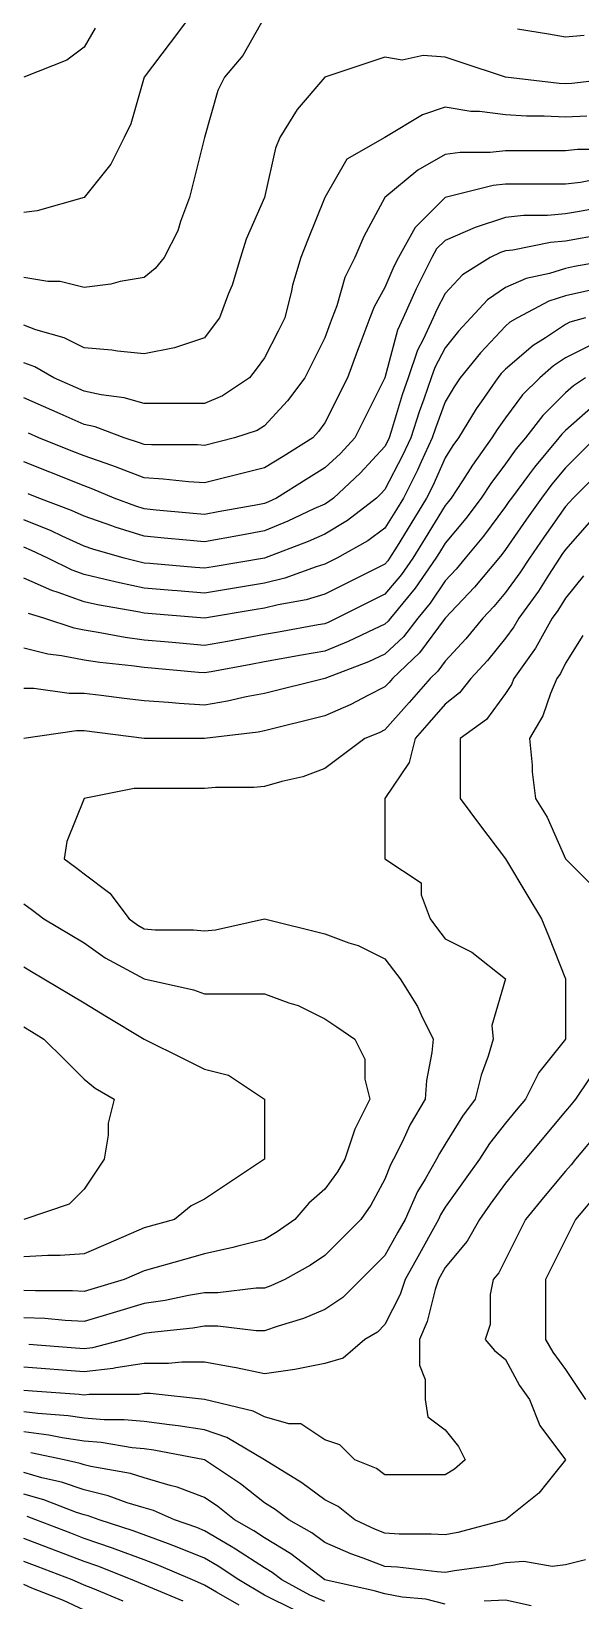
# Model space of a CAD drawing. Header units: inches. Extents: x 794995 to 811195, y 2485918 to 2508058.
# Drawn here: x 808259 to 808533, y 2500398 to 2501181 of the extents above; entities that cross this region are included whole.
import ezdxf

# ---------------------------------------------------------------- set-up
doc = ezdxf.new("R2010")
doc.units = ezdxf.units.IN
doc.header["$MEASUREMENT"] = 0
doc.layers.add('contour', color=7, linetype='Continuous')

msp = doc.modelspace()

# ---------------------------------------------------------------- linework, layer by layer
at = {"layer": 'contour'}
for points in [[(808375.16, 2501188.36), (808364.25, 2501169.27), (808355.16, 2501158.36), (808351.83, 2501151.69), (808345.16, 2501128.36), (808339.16, 2501104.36), (808337.66, 2501098.36), (808333.16, 2501086.36), (808331.83, 2501081.69), (808325.16, 2501068.36), (808320.61, 2501062.91), (808315.16, 2501058.36), (808303.16, 2501056.36), (808298.49, 2501055.03), (808285.16, 2501053.36), (808273.16, 2501056.36), (808267.16, 2501056.36), (808255.16, 2501058.36)], [(808337.66, 2501188.36), (808328.02, 2501175.5), (808315.16, 2501158.36), (808308.49, 2501135.03), (808305.16, 2501128.36), (808298.49, 2501115.03), (808285.16, 2501098.36), (808261.83, 2501091.69), (808255.16, 2501090.86)], [(808290.61, 2501182.91), (808285.16, 2501173.36), (808276.59, 2501166.93), (808255.16, 2501158.36)], [(808534.39, 2501179.13), (808525.16, 2501178.36), (808516.59, 2501179.79), (808501.16, 2501182.36)], [(808555.16, 2501158.36), (808528.32, 2501155.2), (808525.16, 2501155.03), (808522, 2501155.2), (808495.16, 2501158.36), (808472.66, 2501165.86), (808465.16, 2501168.36), (808454.25, 2501169.27), (808443.73, 2501166.93), (808435.16, 2501168.36), (808427.66, 2501165.86), (808405.16, 2501158.36), (808391.31, 2501142.21), (808382.66, 2501128.36), (808380.61, 2501122.91), (808375.16, 2501098.36), (808365.93, 2501077.59), (808363.16, 2501068.36), (808359.01, 2501054.52), (808357.16, 2501050.36), (808352.66, 2501038.36), (808349.45, 2501034.08), (808345.16, 2501028.36), (808330.16, 2501023.36), (808315.16, 2501020.36), (808301.83, 2501021.69), (808299.01, 2501022.21), (808285.16, 2501023.36), (808275.16, 2501028.36), (808261.16, 2501032.36), (808255.16, 2501034.61)], [(808535.75, 2501138.95), (808525.16, 2501138.36), (808514.57, 2501138.95), (808505.75, 2501138.95), (808495.16, 2501139.61), (808482.3, 2501141.22), (808478.02, 2501141.22), (808465.16, 2501143.36), (808453.91, 2501139.61), (808435.16, 2501128.36), (808416.07, 2501117.45), (808405.16, 2501098.36), (808396.59, 2501076.93), (808393.16, 2501068.36), (808389.01, 2501054.52), (808388.49, 2501051.69), (808385.16, 2501038.36), (808381.83, 2501031.69), (808375.16, 2501018.36), (808370.87, 2501012.65), (808367.66, 2501008.36), (808354.16, 2500999.36), (808345.16, 2500995.5), (808315.16, 2500995.5), (808305.16, 2500998.36), (808293.73, 2500999.79), (808285.16, 2501001.69), (808270.16, 2501008.36), (808260.61, 2501013.82), (808255.16, 2501015.86)], [(808549.16, 2501122.36), (808531.16, 2501122.36), (808525.16, 2501121.69), (808495.16, 2501121.69), (808487.66, 2501120.86), (808472.66, 2501120.86), (808465.16, 2501119.79), (808451.52, 2501112), (808435.16, 2501098.36), (808424.57, 2501078.95), (808420.16, 2501068.36), (808415.16, 2501058.36), (808411.16, 2501044.36), (808408.91, 2501038.36), (808407.89, 2501035.63), (808405.16, 2501028.36), (808398.49, 2501015.03), (808395.16, 2501008.36), (808386.59, 2500996.93), (808375.16, 2500984.36), (808371.41, 2500982.11), (808360.16, 2500978.36), (808345.16, 2500974.61), (808341.63, 2500974.83), (808318.69, 2500974.83), (808315.16, 2500975.03), (808312.76, 2500975.96), (808305.16, 2500978.36), (808290.61, 2500983.82), (808285.16, 2500985.03), (808273.16, 2500990.36), (808269.01, 2500992.21), (808255.16, 2500998.36)], [(808545.16, 2501108.36), (808532.66, 2501105.86), (808525.16, 2501105.03), (808495.16, 2501105.03), (808489.16, 2501104.36), (808465.16, 2501098.36), (808450.16, 2501083.36), (808441.83, 2501068.36), (808439.6, 2501063.92), (808435.16, 2501053.36), (808429.7, 2501043.82), (808427.66, 2501038.36), (808423.16, 2501026.36), (808421.52, 2501022), (808416.41, 2501008.36), (808405.16, 2500985.86), (808402, 2500981.52), (808399.16, 2500978.36), (808384.39, 2500969.13), (808375.16, 2500963.36), (808345.16, 2500955.86), (808337.16, 2500956.36), (808324.63, 2500957.84), (808315.16, 2500958.36), (808300.76, 2500963.96), (808299.01, 2500964.52), (808285.16, 2500969.36), (808278.73, 2500971.93), (808262.66, 2500978.36), (808257.47, 2500980.67)], [(808551.83, 2501095.03), (808532.08, 2501091.44), (808525.16, 2501090.18), (808516.16, 2501089.36), (808504.16, 2501089.36), (808495.16, 2501088.36), (808480.16, 2501083.36), (808465.16, 2501076.93), (808460.87, 2501072.65), (808458.49, 2501068.36), (808451.83, 2501055.03), (808450.68, 2501052.84), (808444.16, 2501038.36), (808441.37, 2501032.15), (808435.16, 2501008.36), (808425.16, 2500988.36), (808420.16, 2500978.36), (808412.9, 2500970.62), (808405.16, 2500963.36), (808395.93, 2500957.59), (808381.16, 2500948.36), (808377.09, 2500946.43), (808375.16, 2500945.63), (808371.83, 2500945.03), (808352.08, 2500941.44), (808345.16, 2500940.18), (808337.66, 2500940.86), (808321.16, 2500942.36), (808315.16, 2500942.91), (808311.02, 2500944.22), (808300.16, 2500948.36), (808289.6, 2500952.81), (808285.16, 2500954.36), (808268.02, 2500961.22), (808255.16, 2500966.36)], [(808543.62, 2501079.9), (808525.16, 2501076.54), (808517.66, 2501075.86), (808498.91, 2501072.11), (808495.16, 2501071.69), (808492.66, 2501070.86), (808487.66, 2501068.36), (808473.73, 2501059.79), (808465.16, 2501050.36), (808461.02, 2501042.5), (808459.16, 2501038.36), (808454.25, 2501027.45), (808451.44, 2501022.08), (808446.7, 2501008.36), (808443.73, 2500999.79), (808438.32, 2500981.52), (808437.3, 2500978.36), (808436.62, 2500976.9), (808435.16, 2500974.08), (808422.74, 2500960.77), (808409.45, 2500948.36), (808407.03, 2500946.49), (808405.16, 2500945.36), (808399.7, 2500942.91), (808386.77, 2500936.75), (808375.16, 2500932), (808363.62, 2500929.9), (808345.16, 2500926.54), (808336.16, 2500927.36), (808325.16, 2500928.36), (808315.16, 2500929.27), (808300.68, 2500933.88), (808299.01, 2500934.52), (808285.16, 2500939.36), (808278.95, 2500942.15), (808262.66, 2500948.36), (808257.3, 2500950.5)], [(808555.16, 2501068.36), (808529.6, 2501063.92), (808525.16, 2501062.91), (808517.16, 2501060.36), (808505.59, 2501057.93), (808495.16, 2501053.36), (808486.27, 2501047.25), (808478.02, 2501038.36), (808471.83, 2501031.69), (808465.16, 2501023.36), (808460.02, 2501013.5), (808458.24, 2501008.36), (808454.57, 2500997.77), (808452.19, 2500991.33), (808448.02, 2500978.36), (808443.94, 2500969.58), (808435.16, 2500952.65), (808433.09, 2500950.43), (808430.87, 2500948.36), (808416.41, 2500937.11), (808405.16, 2500930.36), (808396.88, 2500926.64), (808375.16, 2500918.36), (808349.45, 2500914.08), (808345.16, 2500913.36), (808340.54, 2500913.75), (808317.89, 2500915.63), (808315.16, 2500915.86), (808313.09, 2500916.29), (808305.16, 2500918.36), (808289.6, 2500922.81), (808285.16, 2500924.36), (808274.25, 2500929.27), (808268.71, 2500931.91), (808255.16, 2500937.45)], [(808539.28, 2501052.48), (808525.16, 2501049.27), (808516.88, 2501046.64), (808501.16, 2501038.36), (808497.47, 2501036.05), (808495.16, 2501034.08), (808482.74, 2501020.77), (808472.66, 2501008.36), (808469.6, 2501003.92), (808465.16, 2500996.36), (808460.29, 2500983.23), (808458.73, 2500978.36), (808453.16, 2500966.36), (808451.31, 2500962.21), (808444.39, 2500948.36), (808440.87, 2500942.65), (808435.16, 2500933.36), (808426.59, 2500926.93), (808411.16, 2500918.36), (808407.16, 2500916.36), (808405.16, 2500915.36), (808400.87, 2500914.08), (808385.16, 2500908.36), (808375.16, 2500905.86), (808345.16, 2500900.86), (808331.52, 2500902), (808329.01, 2500902.21), (808315.16, 2500903.36), (808302.74, 2500905.95), (808295.75, 2500907.77), (808285.16, 2500910.18), (808279.16, 2500912.36), (808267.16, 2500918.36), (808259.03, 2500922.23), (808255.16, 2500923.82)], [(808535.16, 2501038.36), (808527.38, 2501036.14), (808525.16, 2501035.03), (808515.16, 2501028.36), (808509.01, 2501024.52), (808495.16, 2501012.65), (808493.09, 2501010.43), (808491.41, 2501008.36), (808483.16, 2500996.36), (808480.68, 2500992.84), (808471.83, 2500978.36), (808469.03, 2500974.49), (808465.16, 2500968.36), (808459, 2500954.52), (808455.93, 2500948.36), (808448.02, 2500935.5), (808441.16, 2500924.36), (808437.47, 2500918.36), (808436.52, 2500917), (808435.16, 2500915.36), (808429.16, 2500912.36), (808417.16, 2500906.36), (808405.16, 2500900.36), (808395.93, 2500897.59), (808381.83, 2500895.03), (808375.16, 2500893.36), (808370.87, 2500892.65), (808345.16, 2500888.36), (808315.16, 2500890.86), (808312, 2500891.52), (808291.83, 2500895.03), (808285.16, 2500896.54), (808272.3, 2500901.22), (808269.01, 2500902.21), (808255.16, 2500908.36)], [(808538.49, 2501025.03), (808525.16, 2501018.36), (808519.16, 2501014.36), (808512.3, 2501008.36), (808503.73, 2500999.79), (808495.16, 2500988.36), (808491.02, 2500982.5), (808488.49, 2500978.36), (808478.71, 2500964.81), (808473.73, 2500956.93), (808468.16, 2500948.36), (808466.87, 2500946.65), (808465.16, 2500944.61), (808455.16, 2500928.36), (808449.01, 2500918.36), (808443.34, 2500910.18), (808435.16, 2500900.36), (808411.16, 2500888.36), (808407.09, 2500886.43), (808405.16, 2500885.63), (808401.83, 2500885.03), (808382.08, 2500881.44), (808375.16, 2500880.18), (808356.7, 2500876.82), (808345.16, 2500874.72), (808332.66, 2500875.86), (808327.16, 2500876.36), (808315.16, 2500877.45), (808305.56, 2500878.76), (808292.22, 2500881.3), (808285.16, 2500882.36), (808280.16, 2500883.36), (808265.16, 2500888.36), (808257.47, 2500890.67)], [(808535.16, 2501008.36), (808529.16, 2501004.36), (808525.16, 2501000.86), (808513.91, 2500989.61), (808505.16, 2500978.36), (808500.61, 2500972.91), (808495.16, 2500965.5), (808487.89, 2500955.63), (808483.16, 2500948.36), (808475.44, 2500938.08), (808465.16, 2500925.86), (808462.3, 2500921.22), (808460.54, 2500918.36), (808450.16, 2500903.36), (808437.89, 2500888.36), (808436.7, 2500886.82), (808435.16, 2500885.36), (808429.7, 2500882.91), (808416.77, 2500876.75), (808405.16, 2500872), (808393.62, 2500869.9), (808375.16, 2500866.54), (808368.24, 2500865.28), (808348.49, 2500861.69), (808345.16, 2500861.09), (808342.16, 2500861.36), (808315.16, 2500863.82), (808308.84, 2500864.68), (808292.98, 2500866.19), (808285.16, 2500867.36), (808273.91, 2500869.61), (808267.16, 2500870.36), (808255.16, 2500873.36)], [(808539.16, 2500994.36), (808525.16, 2500982.11), (808523.28, 2500980.24), (808521.83, 2500978.36), (808509.7, 2500963.82), (808507.16, 2500960.36), (808498.16, 2500948.36), (808496.92, 2500946.6), (808495.16, 2500944.08), (808484.25, 2500929.27), (808475.16, 2500918.36), (808470.61, 2500912.91), (808465.16, 2500907.11), (808457.66, 2500895.86), (808451.52, 2500888.36), (808444.39, 2500879.13), (808435.16, 2500870.36), (808426.88, 2500866.64), (808405.16, 2500858.36), (808375.16, 2500850.86), (808365.93, 2500849.13), (808356.59, 2500846.93), (808345.16, 2500845.03), (808332.53, 2500845.73), (808327.16, 2500846.36), (808315.16, 2500847.11), (808305.16, 2500848.36), (808293.73, 2500849.79), (808285.16, 2500850.86), (808277.66, 2500850.86), (808260.16, 2500853.36), (808255.16, 2500853.36)], [(808540.16, 2500978.36), (808525.16, 2500963.36), (808518.3, 2500955.22), (808513.16, 2500948.36), (808505.75, 2500937.77), (808495.16, 2500922.65), (808493.34, 2500920.18), (808491.83, 2500918.36), (808479.7, 2500903.82), (808465.16, 2500888.36), (808452.43, 2500871.09), (808438.91, 2500858.36), (808437.16, 2500856.36), (808435.16, 2500854.08), (808426.59, 2500849.79), (808418.2, 2500845.32), (808405.16, 2500839.61), (808375.16, 2500832.11), (808372, 2500831.52), (808345.16, 2500828.36), (808315.16, 2500828.36), (808285.16, 2500832.11), (808281.41, 2500832.11), (808255.16, 2500828.36)], [(808555.16, 2500974.61), (808528.91, 2500948.36), (808527.16, 2500946.36), (808525.16, 2500944.08), (808514.57, 2500928.95), (808507.16, 2500918.36), (808502.43, 2500911.09), (808495.16, 2500901.22), (808489.35, 2500894.17), (808483.91, 2500888.36), (808475.5, 2500878.02), (808465.16, 2500866.93), (808461.52, 2500862), (808457.66, 2500858.36), (808447.16, 2500846.36), (808435.16, 2500832.65), (808432.3, 2500831.22), (808425.16, 2500828.36), (808413.73, 2500819.79), (808405.16, 2500813.36), (808394.25, 2500809.27), (808383.73, 2500806.93), (808375.16, 2500804.36), (808369.7, 2500803.82), (808350.61, 2500803.82), (808345.16, 2500803.36), (808310.16, 2500803.36), (808285.16, 2500798.36), (808276.59, 2500776.93), (808275.16, 2500768.36), (808280.87, 2500764.08), (808285.16, 2500760.86), (808298.02, 2500751.22), (808307.66, 2500738.36), (808312, 2500735.2), (808315.16, 2500733.36), (808320.61, 2500732.91), (808339.7, 2500732.91), (808345.16, 2500732.36), (808350.61, 2500732.91), (808375.16, 2500738.36), (808405.16, 2500730.86), (808417.16, 2500726.36), (808421.83, 2500725.03), (808435.16, 2500718.36), (808439.45, 2500712.65), (808442.66, 2500708.36), (808451.31, 2500694.52), (808453.16, 2500690.36), (808459.16, 2500678.36), (808458.49, 2500671.69), (808455.93, 2500657.59), (808455.16, 2500648.36), (808447.79, 2500635.73), (808443.73, 2500626.93), (808439.45, 2500618.36), (808437.89, 2500615.63), (808435.16, 2500608.36), (808428.1, 2500595.42), (808423.16, 2500588.36), (808405.16, 2500570.36), (808398.1, 2500565.42), (808385.16, 2500558.36), (808378.32, 2500555.2), (808375.16, 2500554.08), (808370.87, 2500554.08), (808351.83, 2500551.69), (808345.16, 2500551.69), (808337.16, 2500550.36), (808325.59, 2500547.93), (808315.16, 2500546.36), (808301.31, 2500542.21), (808285.16, 2500537.36), (808275.69, 2500537.84), (808265.59, 2500538.8), (808255.16, 2500539.27)], [(808537.16, 2500936.36), (808525.16, 2500922.65), (808523.39, 2500920.13), (808522.16, 2500918.36), (808516.59, 2500909.79), (808511.61, 2500901.91), (808501.83, 2500888.36), (808499.45, 2500884.08), (808495.16, 2500878.36), (808486.27, 2500867.25), (808478.02, 2500858.36), (808472.36, 2500851.16), (808465.16, 2500845.5), (808457.16, 2500836.36), (808450.16, 2500828.36), (808447.16, 2500816.36), (808435.16, 2500798.36), (808435.16, 2500768.36), (808453.16, 2500756.36), (808453.16, 2500750.36), (808457.66, 2500738.36), (808460.87, 2500734.08), (808465.16, 2500728.36), (808478.49, 2500721.69), (808495.16, 2500708.36), (808488.49, 2500685.03), (808489.16, 2500678.36), (808486.59, 2500669.79), (808483.16, 2500660.36), (808480.16, 2500648.36), (808473.73, 2500639.79), (808465.16, 2500625.86), (808462.3, 2500621.22), (808460.87, 2500618.36), (808455.16, 2500608.36), (808451.31, 2500602.21), (808445.16, 2500588.36), (808441.59, 2500581.93), (808435.16, 2500570.36), (808423.16, 2500558.36), (808414.16, 2500549.36), (808405.16, 2500543.36), (808394.57, 2500538.95), (808381.83, 2500535.03), (808375.16, 2500532.65), (808370.87, 2500532.65), (808351.83, 2500535.03), (808345.16, 2500535.03), (808339.44, 2500534.08), (808318.69, 2500531.89), (808315.16, 2500531.36), (808312.85, 2500530.67), (808305.16, 2500528.36), (808289.3, 2500524.22), (808285.16, 2500523.75), (808280.87, 2500524.08), (808257.66, 2500525.86)], [(808534.05, 2500909.47), (808525.16, 2500898.36), (808521.29, 2500892.23), (808518.49, 2500888.36), (808510.16, 2500873.36), (808499.45, 2500858.36), (808498.16, 2500855.36), (808495.16, 2500850.86), (808485.69, 2500837.84), (808472.66, 2500828.36), (808472.66, 2500798.36), (808482.3, 2500785.5), (808495.16, 2500768.36), (808506.41, 2500749.61), (808513.16, 2500738.36), (808516.59, 2500729.79), (808525.16, 2500708.36), (808525.16, 2500678.36), (808511.83, 2500661.69), (808505.16, 2500648.36), (808500.61, 2500642.91), (808495.16, 2500636.36), (808487.33, 2500626.19), (808482.3, 2500618.36), (808475.16, 2500608.36), (808465.16, 2500594.36), (808462.85, 2500590.67), (808461.83, 2500588.36), (808457.66, 2500580.86), (808452.3, 2500571.22), (808445.16, 2500558.36), (808442.66, 2500550.86), (808435.16, 2500535.86), (808431.41, 2500532.11), (808425.16, 2500528.36), (808414.39, 2500519.13), (808405.16, 2500516.36), (808390.16, 2500513.36), (808375.16, 2500511.22), (808361.04, 2500514.24), (808359.01, 2500514.51), (808345.16, 2500517.11), (808333.91, 2500517.11), (808327.16, 2500516.36), (808315.16, 2500516.36), (808301.04, 2500514.24), (808299.64, 2500513.88), (808285.16, 2500512.21), (808255.16, 2500514.51)], [(808533.73, 2500879.79), (808525.16, 2500865.86), (808522.66, 2500860.86), (808520.87, 2500858.36), (808517.66, 2500850.86), (808513.91, 2500839.61), (808507.16, 2500828.36), (808508.49, 2500815.03), (808508.49, 2500811.69), (808510.16, 2500798.36), (808515.93, 2500789.13), (808525.16, 2500768.36), (808555.16, 2500738.36)], [(808255.16, 2500745.86), (808259.45, 2500742.65), (808265.16, 2500738.36), (808285.16, 2500726.36), (808295.75, 2500718.95), (808315.16, 2500708.36), (808339.7, 2500702.91), (808345.16, 2500700.86), (808375.16, 2500700.86), (808387.16, 2500696.36), (808391.83, 2500695.03), (808405.16, 2500688.36), (808411.16, 2500684.36), (808420.16, 2500678.36), (808425.16, 2500668.36), (808425.16, 2500658.36), (808427.66, 2500648.36), (808420.16, 2500633.36), (808415.16, 2500618.36), (808411.47, 2500612.05), (808405.16, 2500603.36), (808397.16, 2500596.36), (808390.16, 2500588.36), (808381.47, 2500582.05), (808375.16, 2500578.36), (808361.83, 2500575.03), (808359.28, 2500574.24), (808345.16, 2500571.22), (808335.16, 2500568.36), (808315.16, 2500562.65), (808305.16, 2500558.36), (808285.16, 2500552.36), (808279.44, 2500552.65), (808260.87, 2500552.65), (808255.16, 2500552.91)], [(808255.16, 2500714.36), (808258.91, 2500712.11), (808265.16, 2500708.36), (808285.16, 2500696.36), (808296.41, 2500689.61), (808315.16, 2500678.36), (808335.16, 2500668.36), (808345.16, 2500663.36), (808357.16, 2500660.36), (808375.16, 2500648.36), (808375.16, 2500618.36), (808357.16, 2500606.36), (808345.16, 2500598.36), (808338.49, 2500595.03), (808330.16, 2500588.36), (808315.16, 2500584.08), (808297.16, 2500576.36), (808285.16, 2500571.22), (808273.16, 2500570.36), (808267.16, 2500570.36), (808255.16, 2500569.61)], [(808255.16, 2500684.36), (808258.91, 2500682.11), (808265.16, 2500678.36), (808275.16, 2500668.36), (808285.16, 2500658.36), (808290.61, 2500653.82), (808300.16, 2500648.36), (808297.16, 2500636.36), (808297.16, 2500630.36), (808295.16, 2500618.36), (808291.16, 2500612.36), (808285.16, 2500603.36), (808277.66, 2500595.86), (808255.16, 2500588.36)], [(808550.16, 2500678.36), (808530.16, 2500648.36), (808527.89, 2500645.63), (808525.16, 2500642.36), (808514.25, 2500629.27), (808505.16, 2500618.36), (808500.61, 2500612.91), (808495.16, 2500606.36), (808487.66, 2500595.86), (808482.3, 2500588.36), (808476.07, 2500577.45), (808465.16, 2500564.36), (808461.83, 2500558.36), (808460.16, 2500553.36), (808456.16, 2500537.36), (808452.3, 2500528.36), (808452.3, 2500515.5), (808455.16, 2500508.36), (808455.16, 2500498.36), (808456.59, 2500489.79), (808465.16, 2500483.36), (808471.83, 2500475.03), (808475.16, 2500468.36), (808469.77, 2500463.75), (808465.16, 2500460.86), (808435.16, 2500460.86), (808430.87, 2500464.08), (808420.16, 2500468.36), (808412.66, 2500475.86), (808405.16, 2500478.36), (808393.16, 2500486.36), (808387.16, 2500486.36), (808375.16, 2500489.79), (808369.44, 2500492.65), (808345.16, 2500498.36), (808318.16, 2500501.36), (808315.16, 2500501.36), (808312.55, 2500500.97), (808287.77, 2500500.97), (808285.16, 2500500.67), (808282.66, 2500500.86), (808259.45, 2500502.65), (808255.16, 2500502.98)], [(808541.52, 2500632), (808530.16, 2500618.36), (808527.89, 2500615.63), (808525.16, 2500612.36), (808514.25, 2500599.27), (808505.16, 2500588.36), (808501.83, 2500581.69), (808495.16, 2500568.36), (808491.83, 2500561.69), (808489.16, 2500558.36), (808487.66, 2500550.86), (808487.66, 2500535.86), (808485.16, 2500528.36), (808489.7, 2500522.91), (808495.16, 2500518.36), (808502.22, 2500505.42), (808507.16, 2500498.36), (808512.3, 2500485.5), (808525.16, 2500468.36), (808511.83, 2500451.7), (808495.16, 2500438.36), (808471.47, 2500432.05), (808465.16, 2500430.86), (808458.1, 2500431.3), (808442.22, 2500431.3), (808435.16, 2500431.69), (808430.36, 2500433.56), (808420.16, 2500438.36), (808411.83, 2500445.03), (808405.16, 2500448.36), (808393.73, 2500456.93), (808375.16, 2500468.36), (808356.27, 2500479.47), (808345.16, 2500483.36), (808332.12, 2500485.32), (808327.79, 2500485.73), (808315.16, 2500487.45), (808305.16, 2500488.36), (808295.16, 2500488.36), (808285.16, 2500489.13), (808277.16, 2500490.36), (808262.08, 2500491.44), (808255.16, 2500492.36)], [(808541.52, 2500602), (808530.16, 2500588.36), (808528.49, 2500585.03), (808525.16, 2500578.36), (808518.49, 2500565.03), (808515.16, 2500558.36), (808515.16, 2500528.36), (808518.84, 2500522.05), (808525.16, 2500513.36), (808531.16, 2500504.36), (808535.16, 2500498.36)], [(808535.16, 2500418.36), (808525.16, 2500415.86), (808518.49, 2500415.03), (808504.39, 2500417.59), (808495.16, 2500416.93), (808488.1, 2500415.42), (808469.77, 2500412.98), (808465.16, 2500412.11), (808461.16, 2500412.36), (808441.47, 2500414.68), (808435.16, 2500415.03), (808424.25, 2500419.27), (808418.2, 2500421.4), (808405.16, 2500427.11), (808398.73, 2500431.93), (808387.16, 2500438.36), (808380.38, 2500443.58), (808375.16, 2500446.93), (808363.16, 2500456.36), (808345.16, 2500468.36), (808319.96, 2500473.16), (808315.16, 2500473.82), (808309.16, 2500474.36), (808293.73, 2500476.93), (808285.16, 2500477.59), (808274.25, 2500479.27), (808267.51, 2500480.71), (808255.16, 2500482.36)], [(808465.16, 2500396.36), (808455.56, 2500398.76), (808443.73, 2500399.79), (808435.16, 2500401.44), (808429.7, 2500402.91), (808405.16, 2500408.36), (808388.28, 2500421.49), (808375.16, 2500429.36), (808369.7, 2500432.91), (808360.16, 2500438.36), (808351.83, 2500445.03), (808345.16, 2500449.61), (808331.52, 2500454.72), (808328.02, 2500455.5), (808315.16, 2500459.36), (808308.24, 2500461.44), (808288.49, 2500465.03), (808285.16, 2500465.86), (808283.28, 2500466.49), (808275.16, 2500468.36), (808258.69, 2500471.89)], [(808405.16, 2500397.65), (808397.66, 2500400.86), (808383.73, 2500408.36), (808378.91, 2500412.11), (808375.16, 2500414.36), (808360.61, 2500423.82), (808358.49, 2500425.03), (808345.16, 2500432.91), (808341.29, 2500434.49), (808330.16, 2500438.36), (808319.77, 2500442.98), (808315.16, 2500444.36), (808306.59, 2500446.93), (808297.16, 2500450.36), (808285.16, 2500453.36), (808273.91, 2500457.11), (808264.16, 2500459.36), (808255.16, 2500461.93)], [(808390.16, 2500393.36), (808375.16, 2500400.86), (808362.3, 2500408.36), (808352.02, 2500415.22), (808345.16, 2500419.27), (808331.61, 2500424.81), (808327.16, 2500426.36), (808309.7, 2500432.91), (808292.66, 2500438.36), (808287.16, 2500440.36), (808285.16, 2500440.86), (808281.41, 2500442.11), (808265.16, 2500448.36), (808255.16, 2500451.22)], [(808362.53, 2500395.73), (808351.16, 2500402.36), (808345.16, 2500405.86), (808343.39, 2500406.6), (808339.16, 2500408.36), (808322.43, 2500415.63), (808315.16, 2500418.36), (808300.61, 2500423.82), (808299.28, 2500424.24), (808285.16, 2500429.13), (808278.49, 2500431.69), (808261.16, 2500438.36), (808256.83, 2500440.03)], [(808334.57, 2500397.77), (808319.45, 2500404.08), (808313.39, 2500406.6), (808309.16, 2500408.36), (808292.02, 2500415.22), (808285.16, 2500417.59), (808255.16, 2500429.13)], [(808304.57, 2500397.77), (808289.45, 2500404.08), (808285.16, 2500405.86), (808283.45, 2500406.65), (808279.16, 2500408.36), (808261.83, 2500415.03), (808255.16, 2500417.59)], [(808285.16, 2500393.36), (808274.87, 2500398.08), (808259.16, 2500404.36), (808255.16, 2500406.05)], [(808508.02, 2500395.5), (808495.16, 2500398.36), (808484.57, 2500397.77)]]:
    msp.add_lwpolyline(points, dxfattribs=at)

doc.saveas('drawing.dxf')
